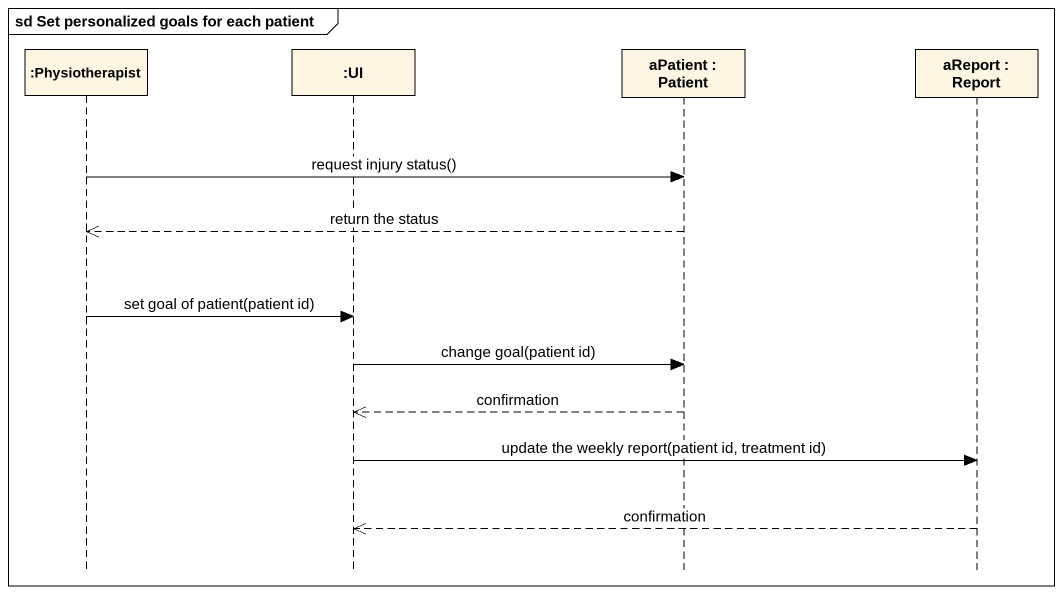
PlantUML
@startuml
mainframe sd Set personalized goals for each patient
hide footbox
participant ":Physiotherapist" as Physiotherapist
participant ":UI" as UI
participant "aPatient : Patient" as aPatient
participant "aReport : Report" as aReport

Physiotherapist -> aPatient : request injury status()
aPatient -->> Physiotherapist : return the status
Physiotherapist -> UI : set goal of patient(patient id)
UI -> aPatient : change goal(patient id)
aPatient -->> UI : confirmation
UI -> aReport : update the weekly report(patient id, treatment id)
aReport -->> UI : confirmation
@enduml
